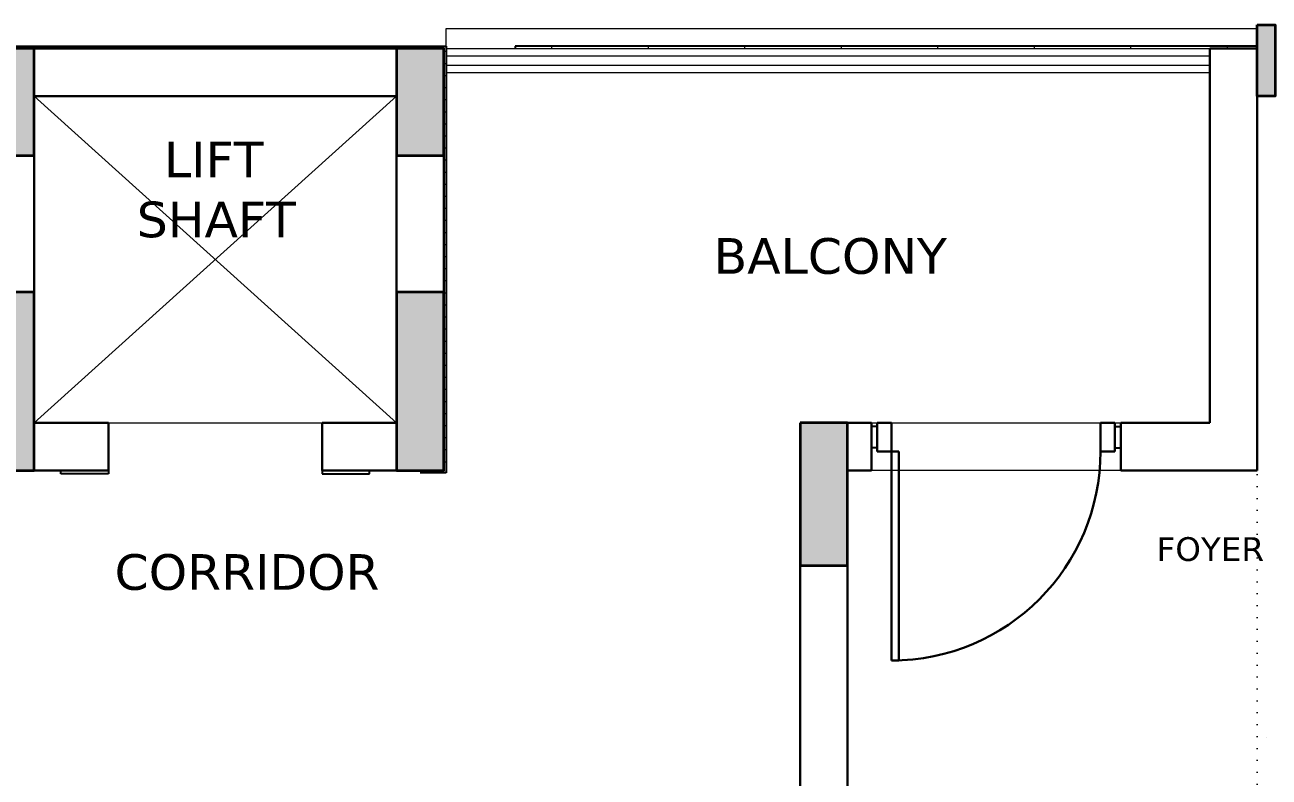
# Model space of a CAD drawing. Header units: millimetres. Extents: x -30632 to 770158, y -190968 to 78143.
# Drawn here: x 15075 to 20314, y -46713 to -43547 of the extents above; entities that cross this region are included whole.
import ezdxf

# ---------------------------------------------------------------- set-up
doc = ezdxf.new("R2010")
doc.units = ezdxf.units.MM
doc.linetypes.add('DOT', pattern=[0.25, 0, -0.25])
doc.layers.get('0').update_dxf_attribs({"color": 8})
doc.layers.get('Defpoints').update_dxf_attribs({"color": 8})
for name, color, linetype, lineweight in [('A-ANINI-ROOM TEXT', 8, 'Continuous', 9), ('A-ANNO-TEXT', 8, 'Continuous', 9), ('A-CUT-BELW', 8, 'Continuous', 15), ('A-ELEV-0.2', 8, 'Continuous', 25), ('A-FLOR-LEVL', 8, 'Continuous', 18), ('A-METL', 8, 'Continuous', 15), ('A-RAIL', 8, 'Continuous', 9), ('A-STRU-CONC', 8, 'Continuous', 35), ('A-STRU-CONC-HATH', 8, 'Continuous', 9), ('A-WALL', 8, 'Continuous', 30), ('A-WALL-BRCK', 8, 'Continuous', 30), ('A-WALL-PARP', 8, 'Continuous', 15), ('E_MAPLE_REF LINE', 8, 'DOT', 0)]:
    doc.layers.add(name, color=color, linetype=linetype, lineweight=lineweight)
doc.styles.get("Standard").update_dxf_attribs({"font": 'verdana.ttf'})

# ---------------------------------------------------------------- blocks, each defined once
blk = doc.blocks.new('1ST ARC')
at = {"layer": 'A-STRU-CONC-HATH'}
h = blk.add_hatch(color=256, dxfattribs=at)
h.dxf.hatch_style = 1
h.paths.add_polyline_path([(-5150.000000059605, 12300.00000004159), (-5075.000000059605, 12300.00000004159), (-5075.000000059605, 12000.00000004159), (-5150.000000059605, 12000.00000004159)])
h = blk.add_hatch(color=256, dxfattribs=at)
h.dxf.hatch_style = 1
h.paths.add_polyline_path([(-10300.0000000298, 12199.99999997672), (-10500.0000000298, 12199.99999997672), (-10500.0000000298, 11749.99999997672), (-10300.0000000298, 11749.99999997672)])
h = blk.add_hatch(color=256, dxfattribs=at)
h.dxf.hatch_style = 1
h.paths.add_polyline_path([(-8575.000000059605, 12199.99999997672), (-8775.000000059605, 12199.99999997672), (-8775.000000059605, 11749.99999997672), (-8575.000000059605, 11749.99999997672)])
h = blk.add_hatch(color=256, dxfattribs=at)
h.dxf.hatch_style = 1
h.paths.add_polyline_path([(-10500.0000000596, 10424.99999997672), (-10300.0000000596, 10424.99999997672), (-10300.0000000596, 11174.99999997672), (-10500.0000000596, 11174.99999997672)])
h = blk.add_hatch(color=256, dxfattribs=at)
h.dxf.hatch_style = 1
h.paths.add_polyline_path([(-8775.000000059605, 10424.99999997672), (-8575.000000059605, 10424.99999997672), (-8575.000000059605, 11174.99999997672), (-8775.000000059605, 11174.99999997672)])
h = blk.add_hatch(color=256, dxfattribs=at)
h.dxf.hatch_style = 1
h.paths.add_polyline_path([(-7075.000000059605, 10024.99999997672), (-6875.000000059605, 10024.99999997672), (-6875.000000059605, 10624.99999997672), (-7075.000000059605, 10624.99999997672)])
for p, q in [((-6750.000000059605, 10505), (-6750.000000059605, 10625)), ((-6750.000000059605, 10625), (-6690.000000059605, 10625)), ((-6690.000000059605, 10505), (-6690.000000059605, 10625)), ((-5810.000000059605, 10505), (-5810.000000059605, 10625)), ((-5750.000000059605, 10625), (-5810.000000059605, 10625)), ((-5750.000000059605, 10505), (-5750.000000059605, 10625)), ((-6750.000000059605, 10505), (-6690.000000059605, 10505)), ((-6690.000000059605, 10505), (-6660.000000059605, 10505)), ((-6690.000000059605, 10505), (-6690.000000059605, 9624.999999999993)), ((-6660.000000059605, 10505), (-6660.000000059605, 9624.999999999993)), ((-5750.000000059605, 10505), (-5810.000000059605, 10505)), ((-6660.000000059605, 9624.999999999993), (-6690.000000059605, 9624.999999999993))]:
    blk.add_line(p, q)
blk.add_arc((-6690.000000059605, 10505), 880.0000000000042, 270, 0)
at = {"layer": 'A-CUT-BELW'}
for p, q in [((-10300.0000000596, 10625), (-8775.000000059605, 12000)), ((-10300.0000000596, 12000), (-8775.000000059605, 10625))]:
    blk.add_line(p, q, dxfattribs=at)
at = {"layer": 'A-ELEV-0.2'}
for p, q in [((-10510.0000000298, 12209.99999997672), (-8565.000000059605, 12209.99999997672)), ((-8565.000000059605, 12209.99999997672), (-8565.000000059605, 10414.99999997672)), ((-5150.000000059605, 12210.0000000209), (-8275.000000059605, 12210.0000000209)), ((-8275.000000059605, 12210.0000000209), (-8275.000000059605, 12200.00000004418)), ((-10187.5000000596, 10409.99999999997), (-10187.5000000596, 10425)), ((-9987.500000059605, 10409.99999999997), (-10187.5000000596, 10409.99999999997)), ((-9987.500000059605, 10425), (-9987.500000059605, 10409.99999999997)), ((-9087.500000059605, 10425), (-9087.500000059605, 10409.99999999997)), ((-9087.500000059605, 10409.99999999997), (-8887.500000059605, 10409.99999999997)), ((-8887.500000059605, 10409.99999999997), (-8887.500000059605, 10425)), ((-8565.000000059605, 10414.99999997672), (-8675.000000059605, 10414.99999997672))]:
    blk.add_line(p, q, dxfattribs=at)
at = {"layer": 'A-FLOR-LEVL'}
for p, q in [((-9987.500000059605, 10625), (-9087.500000059605, 10625)), ((-6775.000000059605, 10624.99999997718), (-5725.000000059605, 10624.99999997718)), ((-5725.000000059605, 10424.99999997672), (-6775.000000059605, 10424.99999997672))]:
    blk.add_line(p, q, dxfattribs=at)
at = {"layer": 'A-METL'}
for p, q in [((-8565.000000059605, 12209.99999997672), (-8565.000000059605, 12285.00000000917)), ((-8565.000000059605, 12285.00000000917), (-5150.000000059605, 12285.00000000917))]:
    blk.add_line(p, q, dxfattribs=at)
at = {"layer": 'A-RAIL'}
for p, q in [((-8565.000000059605, 12170.00000004418), (-5350.000000059605, 12170.00000004418)), ((-8565.000000059605, 12130.00000004418), (-5350.000000059605, 12130.00000004418))]:
    blk.add_line(p, q, dxfattribs=at)
at = {"layer": 'A-STRU-CONC'}
blk.add_lwpolyline([(-5150.000000059605, 12300.00000004159), (-5075.000000059605, 12300.00000004159), (-5075.000000059605, 12000.00000004159), (-5150.000000059605, 12000.00000004159)], close=True, dxfattribs=at)
for points in [[(-10500.0000000298, 12199.99999997672), (-10500.0000000298, 11749.99999997672), (-10300.0000000298, 11749.99999997672), (-10300.0000000298, 12199.99999997672), (-10500.0000000298, 12199.99999997672)], [(-8775.000000059605, 12199.99999997672), (-8775.000000059605, 11749.99999997672), (-8575.000000059605, 11749.99999997672), (-8575.000000059605, 12199.99999997672), (-8775.000000059605, 12199.99999997672)], [(-10500.0000000596, 11174.99999997672), (-10500.0000000596, 10424.99999997672), (-10300.0000000596, 10424.99999997672), (-10300.0000000596, 11174.99999997672), (-10500.0000000596, 11174.99999997672)], [(-8775.000000059605, 11174.99999997672), (-8775.000000059605, 10424.99999997672), (-8575.000000059605, 10424.99999997672), (-8575.000000059605, 11174.99999997672), (-8775.000000059605, 11174.99999997672)], [(-7075.000000059605, 10624.99999997672), (-7075.000000059605, 10024.99999997672), (-6875.000000059605, 10024.99999997672), (-6875.000000059605, 10624.99999997672), (-7075.000000059605, 10624.99999997672)]]:
    blk.add_lwpolyline(points, dxfattribs=at)
at = {"layer": 'A-STRU-CONC-HATH', "linetype": 'Continuous'}
for p, q in [((-10276.80000005961, 12199.99999997672), (-10276.80000005961, 12209.99999997672)), ((-10175.2000000596, 12199.99999997672), (-10175.2000000596, 12209.99999997672)), ((-10073.6000000596, 12199.99999997672), (-10073.6000000596, 12209.99999997672)), ((-9972.000000059605, 12199.99999997672), (-9972.000000059605, 12209.99999997672)), ((-9870.400000059606, 12199.99999997672), (-9870.400000059606, 12209.99999997672)), ((-9768.800000059608, 12199.99999997672), (-9768.800000059608, 12209.99999997672)), ((-9667.200000059602, 12199.99999997672), (-9667.200000059602, 12209.99999997672)), ((-9565.600000059603, 12199.99999997672), (-9565.600000059603, 12209.99999997672)), ((-9464.000000059605, 12199.99999997672), (-9464.000000059605, 12209.99999997672)), ((-9362.400000059606, 12199.99999997672), (-9362.400000059606, 12209.99999997672)), ((-9260.800000059608, 12199.99999997672), (-9260.800000059608, 12209.99999997672)), ((-9159.200000059602, 12199.99999997672), (-9159.200000059602, 12209.99999997672)), ((-9057.600000059603, 12199.99999997672), (-9057.600000059603, 12209.99999997672)), ((-8956.000000059605, 12199.99999997672), (-8956.000000059605, 12209.99999997672)), ((-8854.400000059606, 12199.99999997672), (-8854.400000059606, 12209.99999997672)), ((-8752.800000059608, 12199.99999997672), (-8752.800000059608, 12209.99999997672)), ((-8651.200000059602, 12199.99999997672), (-8651.200000059602, 12209.99999997672)), ((-8120.237018083491, 12200.00000004308), (-8120.237018083491, 12210.0000000209)), ((-7713.83701808349, 12200.00000004019), (-7713.83701808349, 12210.0000000209)), ((-7307.437018083496, 12200.0000000373), (-7307.437018083496, 12210.00000002089)), ((-6901.037018083487, 12200.00000003441), (-6901.037018083487, 12210.0000000209)), ((-6494.637018083493, 12200.00000003153), (-6494.637018083493, 12210.0000000209)), ((-6088.237018083491, 12200.00000002863), (-6088.237018083491, 12210.0000000209)), ((-5681.83701808349, 12200.00000002574), (-5681.83701808349, 12210.0000000209)), ((-5275.437018083496, 12200.00000002285), (-5275.437018083496, 12210.00000002089)), ((-8575.000000059605, 12188.79999997671), (-8565.000000059605, 12188.79999997671)), ((-8575.000000059605, 12137.99999997672), (-8565.000000059605, 12137.99999997672)), ((-8575.000000059605, 12087.19999997671), (-8565.000000059605, 12087.19999997671)), ((-8575.000000059605, 12036.39999997672), (-8565.000000059605, 12036.39999997672)), ((-8575.000000059605, 11985.59999997672), (-8565.000000059605, 11985.59999997672)), ((-8575.000000059605, 11934.79999997671), (-8565.000000059605, 11934.79999997671)), ((-8575.000000059605, 11883.99999997672), (-8565.000000059605, 11883.99999997672)), ((-8575.000000059605, 11833.19999997671), (-8565.000000059605, 11833.19999997671)), ((-8575.000000059605, 11782.39999997672), (-8565.000000059605, 11782.39999997672)), ((-8575.000000059605, 11731.59999997672), (-8565.000000059605, 11731.59999997672)), ((-8575.000000059605, 11680.79999997671), (-8565.000000059605, 11680.79999997671)), ((-8575.000000059605, 11629.99999997672), (-8565.000000059605, 11629.99999997672)), ((-8575.000000059605, 11579.19999997671), (-8565.000000059605, 11579.19999997671)), ((-8575.000000059605, 11528.39999997672), (-8565.000000059605, 11528.39999997672)), ((-8575.000000059605, 11477.59999997672), (-8565.000000059605, 11477.59999997672)), ((-8575.000000059605, 11426.79999997671), (-8565.000000059605, 11426.79999997671)), ((-8575.000000059605, 11375.99999997672), (-8565.000000059605, 11375.99999997672)), ((-8575.000000059605, 11325.19999997671), (-8565.000000059605, 11325.19999997671)), ((-8575.000000059605, 11274.39999997672), (-8565.000000059605, 11274.39999997672)), ((-8575.000000059605, 11223.59999997672), (-8565.000000059605, 11223.59999997672)), ((-8575.000000059605, 11172.79999997671), (-8565.000000059605, 11172.79999997671)), ((-8575.000000059605, 11121.99999997672), (-8565.000000059605, 11121.99999997672)), ((-8575.000000059605, 11071.19999997671), (-8565.000000059605, 11071.19999997671)), ((-8575.000000059605, 11020.39999997672), (-8565.000000059605, 11020.39999997672)), ((-8575.000000059605, 10969.59999997672), (-8565.000000059605, 10969.59999997672)), ((-8575.000000059605, 10918.79999997671), (-8565.000000059605, 10918.79999997671)), ((-8575.000000059605, 10867.99999997672), (-8565.000000059605, 10867.99999997672)), ((-8575.000000059605, 10817.19999997671), (-8565.000000059605, 10817.19999997671)), ((-8575.000000059605, 10766.39999997672), (-8565.000000059605, 10766.39999997672)), ((-8575.000000059605, 10715.59999997672), (-8565.000000059605, 10715.59999997672)), ((-8575.000000059605, 10664.79999997671), (-8565.000000059605, 10664.79999997671)), ((-8575.000000059605, 10613.99999997672), (-8565.000000059605, 10613.99999997672)), ((-8575.000000059605, 10563.19999997671), (-8565.000000059605, 10563.19999997671)), ((-8575.000000059605, 10512.39999997672), (-8565.000000059605, 10512.39999997672)), ((-8575.000000059605, 10461.59999997672), (-8565.000000059605, 10461.59999997672))]:
    blk.add_line(p, q, dxfattribs=at)
at = {"layer": 'A-WALL-BRCK'}
for p, q in [((-10300.0000000298, 12200), (-8775.000000059605, 12200)), ((-5350.000000059605, 10624.99999997672), (-5350.000000059605, 12200.00000004418)), ((-5350.000000059605, 12200.00000004418), (-5150.000000059605, 12200.00000004226)), ((-5150.000000059605, 12200.00000004226), (-5150.000000059605, 12000.00000004447)), ((-10300.0000000298, 12000), (-8775.000000059605, 12000)), ((-5075.000000059605, 12000.00000004278), (-5150.000000059605, 12000.00000004505)), ((-5150.000000059605, 12000.00000004505), (-5150.000000059605, 10424.99999997672)), ((-10300.0000000596, 11175), (-10300.0000000596, 11750)), ((-8775.000000059605, 11175), (-8775.000000059605, 11750)), ((-8575.000000059605, 11175), (-8575.000000059605, 11750)), ((-10300.0000000596, 10625), (-9987.500000059605, 10625)), ((-9987.500000059605, 10625), (-9987.500000059605, 10425)), ((-9087.500000059605, 10625), (-8775.000000059605, 10625)), ((-9087.500000059605, 10625), (-9087.500000059605, 10425)), ((-6775.000000059605, 10624.99999997672), (-6875.000000059605, 10624.99999997672)), ((-6775.000000059605, 10424.99999997672), (-6775.000000059605, 10624.99999997672)), ((-5725.000000059605, 10424.99999997672), (-5725.000000059605, 10624.99999997672)), ((-5725.000000059605, 10624.99999997672), (-5350.000000059605, 10624.99999997672)), ((-10300.0000000596, 10425), (-9987.500000059605, 10425)), ((-9087.500000059605, 10425), (-8775.000000059605, 10425)), ((-6875.000000059605, 10424.99999997672), (-6775.000000059605, 10424.99999997672)), ((-5150.000000059605, 10424.99999997672), (-5725.000000059605, 10424.99999997672)), ((-7075.000000059605, 10025.00000002328), (-7075.000000059605, 8900)), ((-6875.000000059605, 10025), (-6875.000000059605, 8900.000000023283))]:
    blk.add_line(p, q, dxfattribs=at)
at = {"layer": 'A-WALL-PARP'}
for p, q in [((-8565.000000059605, 12200.00000004418), (-5350.000000059605, 12200.00000004418)), ((-8565.000000059605, 12100.00000004418), (-5350.000000059605, 12100.00000004418))]:
    blk.add_line(p, q, dxfattribs=at)
at = {"layer": 'Defpoints'}
for p, q in [((-6775.000000059605, 10520), (-6775.000000059605, 10610)), ((-6750.000000059605, 10610), (-6775.000000059605, 10610)), ((-5750.000000059605, 10610), (-5725.000000059605, 10610)), ((-5725.000000059605, 10520), (-5725.000000059605, 10610)), ((-6750.000000059605, 10520), (-6775.000000059605, 10520)), ((-5750.000000059605, 10520), (-5725.000000059605, 10520))]:
    blk.add_line(p, q, dxfattribs=at)
at = {"layer": 'A-ANINI-ROOM TEXT'}
for s, p in [('LIFT', (-9753.695836051396, 11659.04302557319)), ('SHAFT', (-9868.084687629635, 11406.32307930053)), ('CORRIDOR', (-9961.422876086188, 9922.529245940583))]:
    blk.add_text(s, height=150, dxfattribs=at).set_placement(p)
at = {"layer": 'A-ANNO-TEXT'}
for s, height, p in [('BALCONY', 150, (-7438.998536471809, 11252.59091513884)), ('FOYER', 100, (-5574.209660057088, 10044.02370398903))]:
    blk.add_text(s, height=height, dxfattribs=at).set_placement(p)

msp = doc.modelspace()

# ---------------------------------------------------------------- block references
at = {"layer": 'A-WALL'}
msp.add_blockref('1ST ARC', (25413.7986894676, -55847.02738083405), dxfattribs=at)

# ---------------------------------------------------------------- next in the draw order: linework, layer by layer
at = {"layer": 'E_MAPLE_REF LINE', "color": 8, "ltscale": 200}
msp.add_lwpolyline([(25213.79868945992, -49247.02738081862), (20263.79868940031, -49247.02738081862), (20263.79868937051, -43847.02738084191), (25213.79868943011, -43847.02738084191)], close=True, dxfattribs=at)
msp.add_lwpolyline([(25213.79868944502, -46547.02738963301), (20263.79868938541, -46547.02738083027)], dxfattribs=at)

doc.saveas('drawing.dxf')
